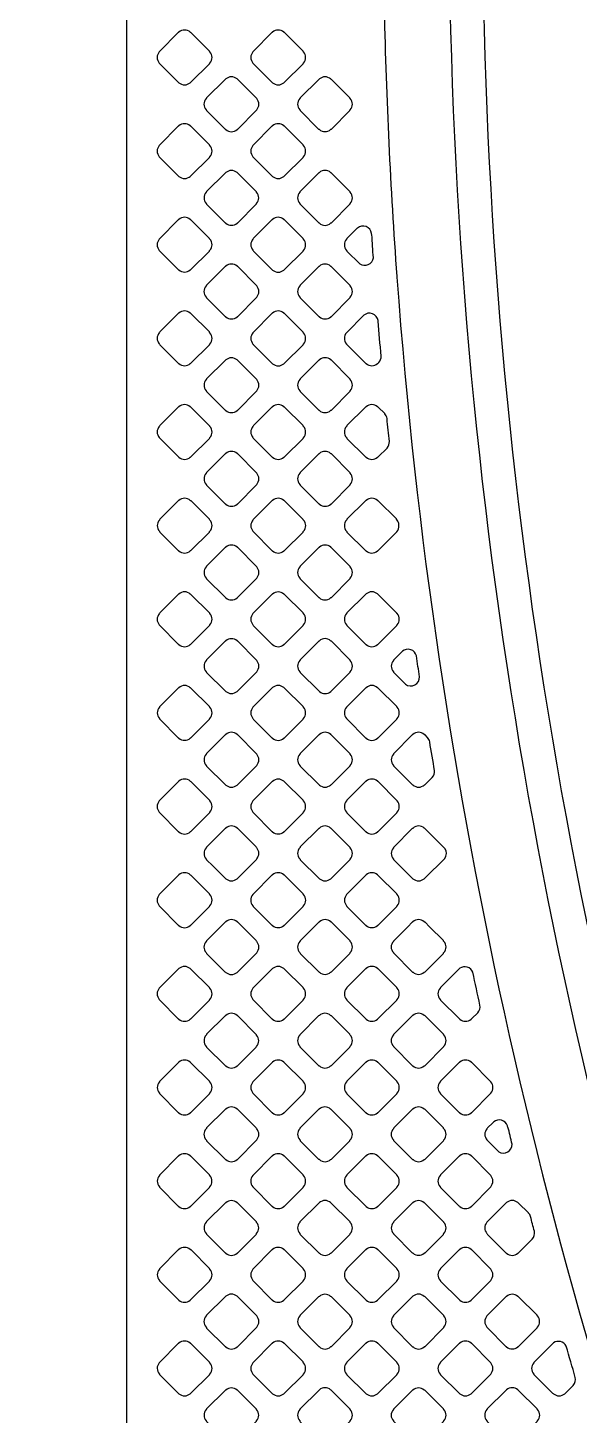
# Model space of a CAD drawing. Header units: millimetres. Extents: x 3440 to 3572, y 2 to 96.
# Drawn here: x 3521.586 to 3522.856, y 62.876 to 66.069 of the extents above; entities that cross this region are included whole.
import ezdxf

# ---------------------------------------------------------------- set-up
doc = ezdxf.new("R2010")
doc.units = ezdxf.units.MM
doc.header["$LTSCALE"] = 23.1
doc.layers.add('gbr-dxf', color=7, linetype='CONTINUOUS')
doc.layers.add('gbr-outline-dxf', color=2, linetype='CONTINUOUS')

msp = doc.modelspace()

# ---------------------------------------------------------------- linework, layer by layer
at = {"layer": 'gbr-dxf', "linetype": 'Continuous'}
for points in [[(3527.6921, 56.4731), (3525.0518, 59.1135, -0.042015), (3525.0477, 59.1183, -0.166954), (3522.5566, 66.371, -0.014027)], [(3522.6328, 66.3694, 0.16691), (3525.1076, 59.1655), (3527.744, 56.529, -0.019676)], [(3521.8146, 62.3386), (3521.8146, 63.1977, -0.016316), (3521.8146, 63.1992, -0.016383), (3521.8146, 63.2007), (3521.8146, 64.0598, -0.016316), (3521.8146, 64.0613, -0.01633), (3521.8146, 64.0628), (3521.8146, 64.1182, -0.013354), (3521.8146, 64.1194), (3521.8146, 66.1208, -0.034868)], [(3522.407, 66.1102, 0.012838), (3522.4361, 65.4972, -0.017977), (3522.4362, 65.4956, 0.148382), (3524.9332, 59.0169), (3524.9335, 59.0165, 0.019899), (3524.9437, 59.0054, -0.01365), (3524.9445, 59.0045), (3525.1541, 58.7949, -0.018805), (3525.1553, 58.7937, 0.111695), (3525.2579, 58.729, -0.017124), (3525.2594, 58.7284, -0.221605), (3525.3809, 58.6071, -0.020682), (3525.3816, 58.6053, 0.111689), (3525.4464, 58.5027, -0.023293)]]:
    msp.add_lwpolyline(points, format="xyb", dxfattribs=at)
for points in [[(3521.8892, 65.9881, -0.091558), (3521.8901, 65.9865), (3521.9326, 65.944, -0.103868), (3521.9344, 65.943, 0.379731), (3521.9604, 65.943, -0.096265), (3521.962, 65.944), (3522.0046, 65.9866, -0.096266), (3522.0056, 65.9883, 0.379731), (3522.0056, 66.0142, -0.08798), (3522.0047, 66.0157), (3521.962, 66.0584, -0.091855), (3521.9605, 66.0593, 0.379731), (3521.9345, 66.0593, -0.096265), (3521.9328, 66.0584), (3521.8902, 66.0157, -0.096266), (3521.8892, 66.0141, 0.379731)], [(3522.1048, 65.9883, -0.107365), (3522.1058, 65.9864), (3522.1483, 65.944, -0.103498), (3522.15, 65.943, 0.378858), (3522.176, 65.943, -0.095506), (3522.1776, 65.9439), (3522.2202, 65.9865, -0.095796), (3522.2211, 65.9881, 0.379293), (3522.2211, 66.0141, -0.104392), (3522.2201, 66.0159), (3522.1777, 66.0583, -0.107817), (3522.1758, 66.0593, 0.379731), (3522.1498, 66.0593, -0.096265), (3522.1482, 66.0583), (3522.1058, 66.0159, -0.095916), (3522.1048, 66.0143, 0.379289)], [(3521.997, 65.8805, -0.106082), (3521.998, 65.8787), (3522.0405, 65.8361, -0.099711), (3522.0422, 65.8352, 0.379293), (3522.0682, 65.8352, -0.095956), (3522.0698, 65.8361), (3522.1124, 65.8788, -0.096314), (3522.1134, 65.8804, 0.379703), (3522.1134, 65.9064, -0.091581), (3522.1125, 65.9079), (3522.0697, 65.9507, -0.095895), (3522.0681, 65.9516, 0.379293), (3522.0422, 65.9516, -0.096265), (3522.0405, 65.9506), (3521.9979, 65.9081, -0.096227), (3521.997, 65.9064, 0.379506)], [(3522.2126, 65.8805, -0.103621), (3522.2136, 65.8787), (3522.256, 65.8363, -0.09979), (3522.2577, 65.8353, 0.379731), (3522.2837, 65.8353, -0.09572), (3522.2853, 65.8362), (3522.3278, 65.8788, -0.095602), (3522.3288, 65.8804, 0.378906), (3522.3288, 65.9063, -0.107803), (3522.3278, 65.9082), (3522.2853, 65.9506, -0.095895), (3522.2837, 65.9516, 0.378906), (3522.2578, 65.9516, -0.095506), (3522.2561, 65.9506), (3522.2135, 65.908, -0.095935), (3522.2126, 65.9064, 0.379287)], [(3521.8892, 65.7986, 0.379293), (3521.8892, 65.7727, -0.087748), (3521.8901, 65.7712), (3521.9328, 65.7285, -0.100054), (3521.9345, 65.7275, 0.379731), (3521.9605, 65.7275, -0.096265), (3521.9621, 65.7285), (3522.0046, 65.771, -0.096214), (3522.0056, 65.7726, 0.379672), (3522.0056, 65.7986, -0.091581), (3522.0047, 65.8001), (3521.9619, 65.8429, -0.095935), (3521.9603, 65.8438, 0.379196), (3521.9344, 65.8438, -0.096157), (3521.9327, 65.8429), (3521.8901, 65.8003, -0.095602)], [(3522.1048, 65.7727, -0.105329), (3522.1058, 65.7708), (3522.1482, 65.7285, -0.099711), (3522.1499, 65.7275, 0.379293), (3522.1759, 65.7275, -0.095956), (3522.1775, 65.7285), (3522.2201, 65.7711, -0.096266), (3522.2211, 65.7727, 0.379731), (3522.2211, 65.7987, -0.091558), (3522.2202, 65.8002), (3522.1776, 65.8428, -0.096332), (3522.1759, 65.8438, 0.379289), (3522.15, 65.8438, -0.095506), (3522.1484, 65.8429), (3522.1058, 65.8003, -0.097917), (3522.1048, 65.7986, 0.379287)], [(3521.9971, 65.6909, 0.378771), (3521.9971, 65.665, -0.102052), (3521.9981, 65.6632), (3522.0405, 65.6208, -0.09866), (3522.0422, 65.6198, 0.379441), (3522.0682, 65.6198, -0.095506), (3522.0698, 65.6207), (3522.1123, 65.6633, -0.095602), (3522.1133, 65.6649, 0.379293), (3522.1133, 65.6909, -0.095956), (3522.1123, 65.6925), (3522.0698, 65.735, -0.100261), (3522.0681, 65.736, 0.379155), (3522.0422, 65.736, -0.097612), (3522.0405, 65.735), (3521.998, 65.6925, -0.097795)], [(3522.2125, 65.6649, -0.100032), (3522.2135, 65.6632), (3522.2561, 65.6206, -0.096266), (3522.2577, 65.6196, 0.379731), (3522.2837, 65.6196, -0.09572), (3522.2853, 65.6206), (3522.3279, 65.6632, -0.096266), (3522.3289, 65.6649, 0.379731), (3522.3289, 65.6908, -0.09572), (3522.3279, 65.6925), (3522.2851, 65.7353, -0.083134), (3522.2837, 65.7362, 0.379731), (3522.2577, 65.7362, -0.096265), (3522.2561, 65.7352), (3522.2134, 65.6925, -0.096266), (3522.2125, 65.6909, 0.379731)], [(3521.8892, 65.557, -0.083271), (3521.8901, 65.5556), (3521.9328, 65.513, -0.096266), (3521.9344, 65.512, 0.379731), (3521.9604, 65.512, -0.09572), (3521.962, 65.513), (3522.0046, 65.5556, -0.096214), (3522.0056, 65.5572, 0.379672), (3522.0056, 65.5832, -0.095612), (3522.0047, 65.5848), (3521.9621, 65.6273, -0.099605), (3521.9604, 65.6283, 0.378681), (3521.9345, 65.6283, -0.097612), (3521.9328, 65.6273), (3521.8902, 65.5847, -0.098), (3521.8892, 65.583, 0.379506)], [(3522.1048, 65.5573, -0.102052), (3522.1058, 65.5555), (3522.1484, 65.5129, -0.097675), (3522.1501, 65.5119, 0.378681), (3522.176, 65.5119, -0.095614), (3522.1776, 65.5129), (3522.2202, 65.5555, -0.095602), (3522.2211, 65.5571, 0.379293), (3522.2211, 65.583, -0.096265), (3522.2201, 65.5847), (3522.1775, 65.6273, -0.100054), (3522.1758, 65.6283, 0.379731), (3522.1498, 65.6283, -0.096265), (3522.1482, 65.6273), (3522.1058, 65.5849, -0.096227), (3522.1048, 65.5832, 0.379506)], [(3522.3202, 65.557, -0.091558), (3522.3212, 65.5555), (3522.3508, 65.5258, 0.539425), (3522.3821, 65.54, -0.001153), (3522.3785, 65.593, -0.051697), (3522.3778, 65.596, 0.60336), (3522.3454, 65.6082, -0.050691), (3522.343, 65.6064), (3522.3212, 65.5847, -0.096558), (3522.3202, 65.583, 0.379731)], [(3521.997, 65.4494, -0.096265), (3521.9979, 65.4478), (3522.0406, 65.4051, -0.091964), (3522.0422, 65.4041, 0.379731), (3522.0682, 65.4041, -0.095756), (3522.0698, 65.4051), (3522.1124, 65.4477, -0.096266), (3522.1134, 65.4494, 0.379731), (3522.1134, 65.4753, -0.100032), (3522.1124, 65.4771), (3522.0699, 65.5196, -0.103446), (3522.0681, 65.5206, 0.379731), (3522.0422, 65.5206, -0.096265), (3522.0405, 65.5196), (3521.9979, 65.477, -0.095916), (3521.997, 65.4754, 0.379731)], [(3522.2126, 65.4494, -0.096265), (3522.2136, 65.4478), (3522.2563, 65.4051, -0.091964), (3522.2578, 65.4041, 0.379731), (3522.2838, 65.4041, -0.096265), (3522.2854, 65.4051), (3522.3279, 65.4476, -0.095916), (3522.3289, 65.4492, 0.379731), (3522.3289, 65.4752, -0.100266), (3522.3279, 65.4769), (3522.2852, 65.5196, -0.087638), (3522.2837, 65.5205, 0.379731), (3522.2577, 65.5205, -0.096265), (3522.2561, 65.5196), (3522.2136, 65.477, -0.095916), (3522.2126, 65.4754, 0.379731)], [(3521.8892, 65.3417, -0.09572), (3521.8902, 65.34), (3521.9327, 65.2975, -0.107548), (3521.9345, 65.2965, 0.379731), (3521.9605, 65.2965, -0.09572), (3521.9621, 65.2974), (3522.0046, 65.3399, -0.096266), (3522.0056, 65.3416, 0.379731), (3522.0056, 65.3675, -0.100032), (3522.0046, 65.3693), (3521.9621, 65.4118, -0.104018), (3521.9603, 65.4128, 0.379731), (3521.9344, 65.4128, -0.09572), (3521.9327, 65.4118), (3521.8902, 65.3693, -0.096266), (3521.8892, 65.3676, 0.379731)], [(3522.1048, 65.3416, -0.095866), (3522.1057, 65.34), (3522.1484, 65.2973, -0.094397), (3522.15, 65.2963, 0.379506), (3522.176, 65.2963, -0.096117), (3522.1776, 65.2973), (3522.2203, 65.3399, -0.095916), (3522.2212, 65.3415, 0.379731), (3522.2212, 65.3675, -0.099825), (3522.2202, 65.3692), (3522.1777, 65.4117, -0.103821), (3522.1759, 65.4128, 0.379506), (3522.15, 65.4128, -0.098229), (3522.1483, 65.4118), (3522.1057, 65.3692, -0.095796), (3522.1048, 65.3676, 0.378906)], [(3522.3204, 65.3416, -0.099643), (3522.3214, 65.3399), (3522.3639, 65.2974, -0.095364), (3522.3656, 65.2964, 0.37864), (3522.3915, 65.2964, -0.097995), (3522.3932, 65.2974), (3522.3946, 65.2988), (3522.3946, 65.2988, 0.203572), (3522.3999, 65.3135, -0.039868), (3522.3999, 65.3139, -0.001711), (3522.3931, 65.3942, -0.042186), (3522.3928, 65.3954, 0.59703), (3522.3599, 65.4076, -0.033529), (3522.3592, 65.407), (3522.3214, 65.3692, -0.095535), (3522.3204, 65.3676, 0.378906)], [(3521.9971, 65.2339, -0.107718), (3521.9981, 65.232), (3522.0405, 65.1896, -0.104018), (3522.0423, 65.1886, 0.379731), (3522.0683, 65.1886, -0.096225), (3522.0699, 65.1896), (3522.1124, 65.2321, -0.096558), (3522.1134, 65.2337, 0.379731), (3522.1134, 65.2597, -0.103612), (3522.1124, 65.2615), (3522.07, 65.3039, -0.107548), (3522.0681, 65.3049, 0.379731), (3522.0422, 65.3049, -0.096225), (3522.0405, 65.304), (3521.9981, 65.2615, -0.096558), (3521.9971, 65.2599, 0.379731)], [(3522.2126, 65.2597, 0.379293), (3522.2126, 65.2338, -0.091745), (3522.2135, 65.2322), (3522.2562, 65.1895, -0.087638), (3522.2577, 65.1886, 0.379731), (3522.2837, 65.1886, -0.096265), (3522.2853, 65.1896), (3522.3279, 65.2322, -0.096214), (3522.3289, 65.2338, 0.379672), (3522.3289, 65.2598, -0.103621), (3522.3279, 65.2616), (3522.2854, 65.3041, -0.091205), (3522.2838, 65.305, 0.378858), (3522.2579, 65.305, -0.09527), (3522.2563, 65.3041), (3522.2135, 65.2613, -0.095602)], [(3521.8892, 65.1261, -0.095614), (3521.8902, 65.1245), (3521.933, 65.0817, -0.091364), (3521.9345, 65.0808, 0.378906), (3521.9605, 65.0808, -0.095506), (3521.9621, 65.0817), (3522.0048, 65.1244, -0.095935), (3522.0057, 65.1261, 0.379287), (3522.0057, 65.152, -0.091581), (3522.0048, 65.1535), (3521.962, 65.1963, -0.095796), (3521.9604, 65.1973, 0.379032), (3521.9345, 65.1972, -0.098229), (3521.9328, 65.1963), (3521.8902, 65.1537, -0.097675), (3521.8892, 65.152, 0.378681)], [(3522.1049, 65.1261, -0.107598), (3522.1059, 65.1242), (3522.1483, 65.0819, -0.103498), (3522.15, 65.0809, 0.379293), (3522.176, 65.0809, -0.095956), (3522.1776, 65.0819), (3522.2201, 65.1244, -0.096266), (3522.2211, 65.126, 0.379731), (3522.2211, 65.152, -0.103612), (3522.2201, 65.1538), (3522.1778, 65.1961, -0.107817), (3522.1759, 65.1971, 0.379289), (3522.15, 65.1971, -0.095506), (3522.1484, 65.1962), (3522.1059, 65.1537, -0.095935), (3522.1049, 65.152, 0.379287)], [(3522.3203, 65.1261, -0.096265), (3522.3213, 65.1244), (3522.3639, 65.0818, -0.096332), (3522.3656, 65.0808, 0.379289), (3522.3915, 65.0808, -0.095778), (3522.3932, 65.0818), (3522.4136, 65.1022), (3522.4136, 65.1022, 0.208264), (3522.4189, 65.1173, -0.001149), (3522.4135, 65.1699, -0.038953), (3522.4135, 65.1702, 0.154641), (3522.4083, 65.1812, -0.04073), (3522.4081, 65.1814), (3522.3933, 65.1962, -0.104018), (3522.3915, 65.1972, 0.379731), (3522.3655, 65.1972, -0.09572), (3522.3639, 65.1963), (3522.3213, 65.1537, -0.095916), (3522.3203, 65.1521, 0.379731)], [(3521.9971, 65.0442, 0.379214), (3521.9971, 65.0183, -0.096625), (3521.9981, 65.0166), (3522.0406, 64.974, -0.091913), (3522.0422, 64.9731, 0.379731), (3522.0682, 64.9731, -0.09572), (3522.0698, 64.9741), (3522.1124, 65.0167, -0.096314), (3522.1134, 65.0183, 0.379703), (3522.1134, 65.0443, -0.091581), (3522.1125, 65.0458), (3522.0699, 65.0885, -0.095796), (3522.0682, 65.0894, 0.378815), (3522.0423, 65.0894, -0.095506), (3522.0407, 65.0885), (3521.998, 65.0458, -0.095602)], [(3522.2126, 65.0184, -0.104215), (3522.2136, 65.0166), (3522.2561, 64.9741, -0.100054), (3522.2578, 64.9731, 0.379731), (3522.2838, 64.9731, -0.096265), (3522.2854, 64.974), (3522.3279, 65.0165, -0.096266), (3522.3289, 65.0182, 0.379731), (3522.3289, 65.0442, -0.107718), (3522.3279, 65.046), (3522.2854, 65.0885, -0.096266), (3522.2837, 65.0895, 0.379731), (3522.2577, 65.0895, -0.09572), (3522.2561, 65.0885), (3522.2136, 65.046, -0.095916), (3522.2126, 65.0443, 0.379731)], [(3521.8893, 64.9105, -0.096265), (3521.8903, 64.9088), (3521.9327, 64.8665, -0.107817), (3521.9345, 64.8654, 0.379731), (3521.9605, 64.8654, -0.096265), (3521.9621, 64.8664), (3522.0046, 64.9089, -0.095916), (3522.0056, 64.9105, 0.379731), (3522.0056, 64.9365, -0.100266), (3522.0046, 64.9382), (3521.9622, 64.9806, -0.104018), (3521.9605, 64.9816, 0.379731), (3521.9345, 64.9816, -0.095865), (3521.9328, 64.9806), (3521.8903, 64.9381, -0.095628), (3521.8893, 64.9365, 0.379731)], [(3522.1048, 64.9106, -0.095506), (3522.1057, 64.909), (3522.1485, 64.8662, -0.091703), (3522.15, 64.8653, 0.379293), (3522.176, 64.8653, -0.096625), (3522.1776, 64.8662), (3522.2203, 64.9089, -0.096121), (3522.2212, 64.9105, 0.379672), (3522.2213, 64.9365, -0.091581), (3522.2203, 64.938), (3522.1776, 64.9808, -0.095602), (3522.1759, 64.9817, 0.379214), (3522.15, 64.9817, -0.096625), (3522.1483, 64.9807), (3522.1058, 64.9382, -0.096332), (3522.1048, 64.9365, 0.379289)], [(3522.3203, 64.9105, -0.096157), (3522.3213, 64.9089), (3522.3639, 64.8663, -0.095585), (3522.3655, 64.8653, 0.379276), (3522.3914, 64.8653, -0.095612), (3522.3931, 64.8663), (3522.4358, 64.909, 0.203872), (3522.4408, 64.9238), (3522.4403, 64.9282, 0.149021), (3522.4352, 64.9387, -0.041974), (3522.4349, 64.9389), (3522.3933, 64.9806, -0.103498), (3522.3915, 64.9816, 0.378815), (3522.3655, 64.9816, -0.095778), (3522.3639, 64.9807), (3522.3213, 64.9381, -0.095935), (3522.3203, 64.9364, 0.379196)], [(3521.9971, 64.8029, -0.107762), (3521.9981, 64.801), (3522.0405, 64.7586, -0.103821), (3522.0423, 64.7576, 0.379731), (3522.0683, 64.7576, -0.096265), (3522.0699, 64.7586), (3522.1124, 64.801, -0.095916), (3522.1134, 64.8027, 0.379731), (3522.1134, 64.8287, -0.103999), (3522.1124, 64.8305), (3522.07, 64.8729, -0.107758), (3522.0681, 64.8739, 0.379731), (3522.0422, 64.8739, -0.096265), (3522.0405, 64.8729), (3521.9981, 64.8305, -0.095916), (3521.9971, 64.8288, 0.379731)], [(3522.2126, 64.8287, 0.379293), (3522.2126, 64.8027, -0.091954), (3522.2135, 64.8012), (3522.2562, 64.7585, -0.087516), (3522.2577, 64.7575, 0.379731), (3522.2837, 64.7575, -0.09572), (3522.2853, 64.7585), (3522.3279, 64.8011, -0.096214), (3522.3289, 64.8028, 0.379672), (3522.3289, 64.8287, -0.095612), (3522.328, 64.8304), (3522.2852, 64.8731, -0.082483), (3522.2838, 64.874, 0.378906), (3522.2579, 64.874, -0.095506), (3522.2563, 64.873), (3522.2135, 64.8303, -0.095602)], [(3521.8892, 64.695, -0.09148), (3521.8901, 64.6934), (3521.9328, 64.6508, -0.103498), (3521.9345, 64.6498, 0.378906), (3521.9605, 64.6498, -0.095506), (3521.9621, 64.6507), (3522.0048, 64.6934, -0.095602), (3522.0058, 64.695, 0.379293), (3522.0057, 64.721, -0.087748), (3522.0048, 64.7225), (3521.962, 64.7653, -0.091913), (3521.9605, 64.7662, 0.379731), (3521.9345, 64.7662, -0.09572), (3521.9328, 64.7653), (3521.8902, 64.7226, -0.096332), (3521.8892, 64.7209, 0.379289)], [(3522.1049, 64.6951, -0.109166), (3522.106, 64.6932), (3522.1483, 64.6509, -0.103498), (3522.15, 64.6499, 0.379293), (3522.176, 64.6499, -0.095956), (3522.1776, 64.6509), (3522.2201, 64.6934, -0.096266), (3522.2211, 64.695, 0.379731), (3522.2211, 64.721, -0.103612), (3522.2201, 64.7228), (3522.1778, 64.765, -0.107817), (3522.1759, 64.7661, 0.379289), (3522.15, 64.7661, -0.095506), (3522.1484, 64.7651), (3522.1059, 64.7227, -0.097917), (3522.1049, 64.721, 0.379287)], [(3522.3203, 64.695, -0.087748), (3522.3212, 64.6935), (3522.3641, 64.6506, -0.083056), (3522.3655, 64.6497, 0.379731), (3522.3915, 64.6497, -0.09572), (3522.3931, 64.6507), (3522.4358, 64.6934, -0.096266), (3522.4368, 64.695, 0.379731), (3522.4368, 64.721, -0.082756), (3522.4359, 64.7224), (3522.393, 64.7653, -0.087516), (3522.3915, 64.7663, 0.379731), (3522.3655, 64.7663, -0.09572), (3522.3639, 64.7653), (3522.3212, 64.7226, -0.095916), (3522.3203, 64.721, 0.379731)], [(3521.9971, 64.6132, 0.379214), (3521.9971, 64.5872, -0.104392), (3521.9981, 64.5854), (3522.0405, 64.5431, -0.09979), (3522.0422, 64.5421, 0.379731), (3522.0682, 64.5421, -0.09572), (3522.0698, 64.543), (3522.1124, 64.5857, -0.096111), (3522.1134, 64.5873, 0.379229), (3522.1134, 64.6133, -0.091476), (3522.1125, 64.6148), (3522.0699, 64.6574, -0.095796), (3522.0682, 64.6584, 0.378815), (3522.0423, 64.6584, -0.095506), (3522.0407, 64.6574), (3521.998, 64.6148, -0.095602)], [(3522.2126, 64.5873, -0.103612), (3522.2136, 64.5855), (3522.2561, 64.543, -0.09979), (3522.2578, 64.542, 0.379731), (3522.2838, 64.542, -0.09572), (3522.2854, 64.543), (3522.3279, 64.5855, -0.096266), (3522.3289, 64.5871, 0.379731), (3522.3289, 64.6131, -0.107718), (3522.3279, 64.615), (3522.2854, 64.6575, -0.096266), (3522.2837, 64.6585, 0.379731), (3522.2577, 64.6585, -0.09572), (3522.2561, 64.6575), (3522.2136, 64.6149, -0.096266), (3522.2126, 64.6133, 0.379731)], [(3522.4281, 64.6132, 0.379293), (3522.4281, 64.5872, -0.096625), (3522.4291, 64.5856), (3522.4559, 64.5588, 0.637213), (3522.4883, 64.5756, -0.001064), (3522.4811, 64.6237, 0.553605), (3522.4488, 64.6345), (3522.4291, 64.6148, -0.095796)], [(3521.8893, 64.4794, -0.087314), (3521.8902, 64.478), (3521.9328, 64.4354, -0.09979), (3521.9345, 64.4344, 0.379731), (3521.9605, 64.4344, -0.09572), (3521.9621, 64.4354), (3522.0046, 64.4779, -0.096266), (3522.0056, 64.4795, 0.379731), (3522.0056, 64.5055, -0.092139), (3522.0047, 64.507), (3521.9621, 64.5496, -0.096227), (3521.9605, 64.5506, 0.379731), (3521.9345, 64.5506, -0.096265), (3521.9328, 64.5496), (3521.8903, 64.5071, -0.096266), (3521.8893, 64.5054, 0.379731)], [(3522.1048, 64.4795, -0.103834), (3522.1058, 64.4777), (3522.1483, 64.4352, -0.09979), (3522.15, 64.4342, 0.379731), (3522.176, 64.4342, -0.09572), (3522.1776, 64.4352), (3522.2203, 64.4778, -0.095628), (3522.2212, 64.4795, 0.379731), (3522.2212, 64.5054, -0.091745), (3522.2203, 64.507), (3522.1776, 64.5497, -0.095916), (3522.1759, 64.5507, 0.379731), (3522.15, 64.5507, -0.096265), (3522.1483, 64.5497), (3522.1058, 64.5071, -0.095916), (3522.1048, 64.5055, 0.379731)], [(3522.3204, 64.4795, -0.099825), (3522.3214, 64.4778), (3522.3639, 64.4353, -0.095958), (3522.3655, 64.4343, 0.379731), (3522.3915, 64.4343, -0.09572), (3522.3931, 64.4353), (3522.4357, 64.4779, -0.095916), (3522.4367, 64.4795, 0.379731), (3522.4367, 64.5055, -0.096265), (3522.4357, 64.5071), (3522.3932, 64.5496, -0.100054), (3522.3915, 64.5506, 0.379731), (3522.3655, 64.5506, -0.096265), (3522.3639, 64.5496), (3522.3214, 64.5071, -0.095916), (3522.3204, 64.5054, 0.379731)], [(3521.9971, 64.3718, -0.100266), (3521.9981, 64.3701), (3522.0407, 64.3275, -0.096266), (3522.0423, 64.3265, 0.379731), (3522.0683, 64.3265, -0.09572), (3522.0699, 64.3275), (3522.1124, 64.37, -0.096266), (3522.1134, 64.3717, 0.379731), (3522.1134, 64.3976, -0.096225), (3522.1124, 64.3993), (3522.0698, 64.4419, -0.100054), (3522.0681, 64.4429, 0.379731), (3522.0422, 64.4429, -0.096265), (3522.0405, 64.4419), (3521.9981, 64.3994, -0.095916), (3521.9971, 64.3978, 0.379731)], [(3522.2126, 64.3717, -0.099603), (3522.2136, 64.37), (3522.2561, 64.3275, -0.095535), (3522.2577, 64.3265, 0.378906), (3522.2836, 64.3265, -0.095778), (3522.2853, 64.3275), (3522.328, 64.3701, -0.095602), (3522.3289, 64.3718, 0.379293), (3522.3289, 64.3977, -0.095956), (3522.3279, 64.3994), (3522.2852, 64.4421, -0.083121), (3522.2838, 64.4429, 0.379731), (3522.2579, 64.4429, -0.096265), (3522.2562, 64.442), (3522.2136, 64.3993, -0.096111), (3522.2126, 64.3976, 0.379289)], [(3522.428, 64.3718, -0.095612), (3522.429, 64.3701), (3522.4717, 64.3274, -0.095824), (3522.4733, 64.3265, 0.378943), (3522.4993, 64.3265, -0.095778), (3522.5009, 64.3274), (3522.5176, 64.3442), (3522.5177, 64.3442, 0.217125), (3522.5229, 64.3599, -0.001434), (3522.5118, 64.4261), (3522.5118, 64.4263, 0.139352), (3522.5068, 64.436, -0.042496), (3522.5066, 64.4363), (3522.501, 64.4419, -0.104018), (3522.4992, 64.4429, 0.379731), (3522.4732, 64.4429, -0.09572), (3522.4716, 64.4419), (3522.429, 64.3994, -0.096214), (3522.428, 64.3977, 0.379672)], [(3521.8892, 64.2639, -0.082756), (3521.8901, 64.2625), (3521.9329, 64.2197, -0.096266), (3521.9345, 64.2187, 0.379731), (3521.9605, 64.2187, -0.09572), (3521.9621, 64.2197), (3522.0048, 64.2623, -0.096266), (3522.0057, 64.264, 0.379731), (3522.0057, 64.29, -0.09572), (3522.0048, 64.2916), (3521.9622, 64.3342, -0.09979), (3521.9605, 64.3352, 0.379731), (3521.9345, 64.3352, -0.09572), (3521.9328, 64.3342), (3521.8902, 64.2915, -0.096266), (3521.8892, 64.2899, 0.379731)], [(3522.1049, 64.264, -0.100266), (3522.1059, 64.2623), (3522.1484, 64.2198, -0.096111), (3522.15, 64.2188, 0.379289), (3522.176, 64.2188, -0.095866), (3522.1776, 64.2198), (3522.2202, 64.2623, -0.095585), (3522.2211, 64.264, 0.379287), (3522.2211, 64.2899, -0.096157), (3522.2202, 64.2915), (3522.1776, 64.3341, -0.099849), (3522.1759, 64.3351, 0.379293), (3522.15, 64.335, -0.096625), (3522.1483, 64.3341), (3522.1059, 64.2916, -0.095916), (3522.1049, 64.29, 0.379731)], [(3522.3202, 64.2899, 0.379214), (3522.3203, 64.264, -0.095956), (3522.3212, 64.2623), (3522.3639, 64.2196, -0.091437), (3522.3655, 64.2187, 0.379731), (3522.3915, 64.2187, -0.096265), (3522.3931, 64.2196), (3522.4358, 64.2624, -0.096332), (3522.4368, 64.264, 0.379289), (3522.4368, 64.29, -0.0827), (3522.436, 64.2913), (3522.393, 64.3343, -0.08752), (3522.3915, 64.3352, 0.378815), (3522.3656, 64.3352, -0.095506), (3522.3639, 64.3343), (3522.3212, 64.2915, -0.095535)], [(3521.9971, 64.1562, -0.096248), (3521.9981, 64.1545), (3522.0123, 64.1403), (3522.0406, 64.112, -0.092126), (3522.0422, 64.111, 0.379731), (3522.0682, 64.111, -0.09572), (3522.0698, 64.112), (3522.1124, 64.1546, -0.095916), (3522.1134, 64.1563, 0.379731), (3522.1134, 64.1822, -0.100266), (3522.1124, 64.1839), (3522.07, 64.2263, -0.103868), (3522.0683, 64.2273, 0.379731), (3522.0423, 64.2273, -0.096265), (3522.0406, 64.2264), (3521.9981, 64.1838, -0.095916), (3521.9971, 64.1822, 0.379731)], [(3522.2126, 64.1563, -0.095866), (3522.2135, 64.1547), (3522.2563, 64.1119, -0.091364), (3522.2578, 64.111, 0.379214), (3522.2838, 64.111, -0.096625), (3522.2854, 64.112), (3522.3279, 64.1545, -0.096121), (3522.3289, 64.1561, 0.379672), (3522.3289, 64.1821, -0.100082), (3522.3279, 64.1838), (3522.2852, 64.2265, -0.08752), (3522.2837, 64.2274, 0.379214), (3522.2577, 64.2274, -0.095956), (3522.2561, 64.2264), (3522.2136, 64.1839, -0.096266), (3522.2126, 64.1823, 0.379289)], [(3522.4281, 64.1562, -0.095612), (3522.429, 64.1545), (3522.4717, 64.1119, -0.091205), (3522.4732, 64.1109, 0.379214), (3522.4992, 64.111, -0.095956), (3522.5008, 64.1119), (3522.5465, 64.1577, 0.306791), (3522.5469, 64.1804), (3522.5008, 64.2265, -0.08752), (3522.4993, 64.2274, 0.37925), (3522.4734, 64.2274, -0.096625), (3522.4717, 64.2264), (3522.4291, 64.1837, -0.096214), (3522.4281, 64.1821, 0.379672)], [(3521.8892, 64.0483, -0.100082), (3521.8902, 64.0466), (3521.9327, 64.0041, -0.096227), (3521.9344, 64.0031, 0.379201), (3521.9603, 64.0031, -0.095956), (3521.9619, 64.0041), (3522.0047, 64.0469, -0.094757), (3522.0057, 64.0485, 0.378399), (3522.0056, 64.0745, -0.095956), (3522.0047, 64.0761), (3521.9764, 64.1044), (3521.9622, 64.1186, -0.100335), (3521.9605, 64.1196, 0.379672), (3521.9345, 64.1196, -0.096157), (3521.9329, 64.1186), (3521.9002, 64.086), (3521.8902, 64.0759, -0.096627), (3521.8892, 64.0743, 0.3795)], [(3522.1047, 64.0485, -0.087248), (3522.1056, 64.047), (3522.1161, 64.0365), (3522.1485, 64.0041, -0.087645), (3522.15, 64.0031, 0.378879), (3522.1759, 64.0032, -0.096367), (3522.1776, 64.0041), (3522.2099, 64.0365), (3522.2203, 64.0469, -0.095602), (3522.2213, 64.0485, 0.378906), (3522.2213, 64.0744, -0.09148), (3522.2204, 64.076), (3522.1776, 64.1187, -0.095602), (3522.176, 64.1197, 0.379293), (3522.15, 64.1197, -0.095956), (3522.1484, 64.1187), (3522.1057, 64.076, -0.096332), (3522.1047, 64.0744, 0.379289)], [(3522.3204, 64.0485, -0.09148), (3522.3213, 64.0469), (3522.3317, 64.0365), (3522.3639, 64.0043, -0.096111), (3522.3655, 64.0033, 0.37981), (3522.3915, 64.0033, -0.095956), (3522.3932, 64.0043), (3522.4253, 64.0364), (3522.4357, 64.0469, -0.095535), (3522.4367, 64.0485, 0.379214), (3522.4367, 64.0745, -0.088014), (3522.4358, 64.0759), (3522.3931, 64.1186, -0.092126), (3522.3915, 64.1196, 0.379731), (3522.3655, 64.1196, -0.09572), (3522.3639, 64.1186), (3522.3214, 64.076, -0.096332), (3522.3204, 64.0744, 0.379289)], [(3521.9969, 63.9407, -0.1082), (3521.998, 63.9388), (3522.0404, 63.8964, -0.104101), (3522.0422, 63.8953, 0.379201), (3522.0682, 63.8954, -0.095956), (3522.0698, 63.8963), (3522.1124, 63.9389, -0.096111), (3522.1134, 63.9406, 0.379423), (3522.1134, 63.9665, -0.107803), (3522.1124, 63.9684), (3522.0802, 64.0006), (3522.07, 64.0108, -0.107585), (3522.0681, 64.0118, 0.378329), (3522.0422, 64.0119, -0.097183), (3522.0405, 64.0109), (3521.9979, 63.9683, -0.096857), (3521.997, 63.9666, 0.3795)], [(3522.2126, 63.9407, -0.096625), (3522.2136, 63.939), (3522.2562, 63.8965, -0.092233), (3522.2577, 63.8955, 0.37981), (3522.2837, 63.8955, -0.095956), (3522.2853, 63.8965), (3522.3279, 63.9391, -0.096332), (3522.3289, 63.9407, 0.37981), (3522.3289, 63.9667, -0.104392), (3522.3279, 63.9685), (3522.2958, 64.0006), (3522.2855, 64.0108, -0.103498), (3522.2838, 64.0118, 0.378906), (3522.2578, 64.0118, -0.095506), (3522.2562, 64.0109), (3522.2458, 64.0005), (3522.2136, 63.9683, -0.096627), (3522.2126, 63.9666, 0.379731)], [(3522.428, 63.9407, -0.087784), (3522.429, 63.9392), (3522.4716, 63.8966, -0.100151), (3522.4733, 63.8956, 0.379415), (3522.4992, 63.8956, -0.095612), (3522.5009, 63.8966), (3522.5434, 63.9391, -0.095686), (3522.5444, 63.9408, 0.379163), (3522.5443, 63.9667, -0.096815), (3522.5433, 63.9684), (3522.5113, 64.0004), (3522.5112, 64.0005), (3522.5009, 64.0109, -0.099849), (3522.4991, 64.0118, 0.378906), (3522.4732, 64.0118, -0.095866), (3522.4716, 64.0109), (3522.4612, 64.0005), (3522.429, 63.9683, -0.096627), (3522.428, 63.9667, 0.379731)], [(3521.8892, 63.833, -0.103884), (3521.8903, 63.8312), (3521.9328, 63.7887, -0.100093), (3521.9345, 63.7877, 0.379422), (3521.9605, 63.7877, -0.096625), (3521.9621, 63.7887), (3522.0046, 63.8311, -0.096332), (3522.0056, 63.8328, 0.37981), (3522.0056, 63.8588, -0.092348), (3522.0046, 63.8603), (3521.9619, 63.903, -0.096111), (3521.9603, 63.904, 0.379357), (3521.9344, 63.904, -0.096507), (3521.9327, 63.903), (3521.8902, 63.8606, -0.096423), (3521.8892, 63.8589, 0.379)], [(3522.1048, 63.8588, 0.37947), (3522.1048, 63.8328, -0.108153), (3522.1058, 63.831), (3522.1481, 63.7887, -0.10399), (3522.1499, 63.7877, 0.379308), (3522.1758, 63.7877, -0.09601), (3522.1775, 63.7886), (3522.2201, 63.8313, -0.096227), (3522.2211, 63.8329, 0.379422), (3522.2211, 63.8589, -0.104293), (3522.2201, 63.8607), (3522.1778, 63.9029, -0.108174), (3522.1759, 63.904, 0.379357), (3522.15, 63.904, -0.095968), (3522.1484, 63.903), (3522.1057, 63.8604, -0.096328)], [(3522.3202, 63.8329, -0.083792), (3522.3211, 63.8315), (3522.3638, 63.7888, -0.096627), (3522.3655, 63.7878, 0.379415), (3522.3914, 63.7878, -0.09601), (3522.3931, 63.7888), (3522.4357, 63.8314, -0.096405), (3522.4367, 63.8331, 0.378836), (3522.4367, 63.859, -0.096259), (3522.4357, 63.8606), (3522.3932, 63.9032, -0.100215), (3522.3915, 63.9042, 0.379249), (3522.3655, 63.9042, -0.096458), (3522.3639, 63.9032), (3522.3212, 63.8605, -0.096857), (3522.3202, 63.8589, 0.379731)], [(3522.5357, 63.833, -0.087916), (3522.5367, 63.8315), (3522.5794, 63.7888, -0.100215), (3522.5811, 63.7878, 0.379201), (3522.6071, 63.7878, -0.095956), (3522.6087, 63.7888), (3522.6224, 63.8025, 0.237517), (3522.6274, 63.8197), (3522.6274, 63.8197, -0.00165), (3522.6112, 63.8957, 0.476096), (3522.5809, 63.9048), (3522.5367, 63.8606, -0.096527), (3522.5358, 63.859, 0.37937)], [(3521.9971, 63.7251, -0.104392), (3521.9981, 63.7233), (3522.0405, 63.681, -0.100151), (3522.0422, 63.68, 0.379308), (3522.0681, 63.68, -0.09601), (3522.0698, 63.6809), (3522.1123, 63.7235, -0.096227), (3522.1133, 63.7251, 0.378952), (3522.1133, 63.751, -0.092052), (3522.1124, 63.7526), (3522.0698, 63.7952, -0.096527), (3522.0681, 63.7962, 0.37947), (3522.0422, 63.7962, -0.096458), (3522.0405, 63.7952), (3521.9981, 63.7528, -0.096627), (3521.9971, 63.7511, 0.379731)], [(3522.2125, 63.7511, 0.378939), (3522.2125, 63.7252, -0.107964), (3522.2135, 63.7233), (3522.2559, 63.6809, -0.104101), (3522.2577, 63.6799, 0.379261), (3522.2836, 63.6799, -0.095956), (3522.2853, 63.6809), (3522.3279, 63.7235, -0.096121), (3522.3289, 63.7252, 0.379644), (3522.3288, 63.7511, -0.104663), (3522.3278, 63.753), (3522.2855, 63.7952, -0.108174), (3522.2836, 63.7963, 0.3795), (3522.2577, 63.7963, -0.096614), (3522.256, 63.7953), (3522.2134, 63.7527, -0.096539)], [(3522.428, 63.7512, 0.379692), (3522.428, 63.7252, -0.096953), (3522.429, 63.7236), (3522.4717, 63.6809, -0.092233), (3522.4732, 63.68, 0.37981), (3522.4992, 63.68, -0.095956), (3522.5009, 63.681), (3522.5435, 63.7236, -0.096332), (3522.5445, 63.7252, 0.37981), (3522.5445, 63.7512, -0.10047), (3522.5434, 63.7529), (3522.501, 63.7954, -0.104264), (3522.4992, 63.7964, 0.379802), (3522.4732, 63.7964, -0.096475), (3522.4716, 63.7954), (3522.429, 63.7529, -0.096857)], [(3521.8893, 63.6173, -0.10047), (3521.8903, 63.6156), (3521.9327, 63.5731, -0.096111), (3521.9344, 63.5722, 0.37981), (3521.9603, 63.5722, -0.095956), (3521.962, 63.5731), (3522.0046, 63.6158, -0.096332), (3522.0056, 63.6174, 0.37981), (3522.0056, 63.6434, -0.096625), (3522.0046, 63.645), (3521.9621, 63.6875, -0.100151), (3521.9604, 63.6885, 0.379731), (3521.9345, 63.6885, -0.096458), (3521.9328, 63.6875), (3521.8902, 63.6449, -0.096627), (3521.8893, 63.6433, 0.379731)], [(3522.1048, 63.6434, 0.37947), (3522.1048, 63.6174, -0.104293), (3522.1058, 63.6156), (3522.1482, 63.5732, -0.100824), (3522.15, 63.5722, 0.379742), (3522.1759, 63.5722, -0.095973), (3522.1776, 63.5732), (3522.2201, 63.6157, -0.096121), (3522.221, 63.6173, 0.379233), (3522.2211, 63.6433, -0.092621), (3522.2201, 63.6449), (3522.1775, 63.6875, -0.096527), (3522.1758, 63.6885, 0.379), (3522.1499, 63.6885, -0.095968), (3522.1482, 63.6875), (3522.1057, 63.6451, -0.096527)], [(3522.3201, 63.6433, 0.379248), (3522.3202, 63.6173, -0.096723), (3522.3211, 63.6157), (3522.3636, 63.5732, -0.107817), (3522.3654, 63.5722, 0.37981), (3522.3914, 63.5722, -0.096625), (3522.3931, 63.5732), (3522.4357, 63.6158, -0.096111), (3522.4367, 63.6174, 0.379451), (3522.4367, 63.6434, -0.100588), (3522.4357, 63.6451), (3522.3932, 63.6876, -0.103923), (3522.3914, 63.6886, 0.37909), (3522.3654, 63.6886, -0.096117), (3522.3638, 63.6876), (3522.3211, 63.6449, -0.096509)], [(3522.5357, 63.6174, -0.083317), (3522.5366, 63.616), (3522.5794, 63.5732, -0.096111), (3522.5811, 63.5722, 0.37981), (3522.6071, 63.5722, -0.095956), (3522.6087, 63.5732), (3522.6513, 63.6158, -0.096332), (3522.6523, 63.6174, 0.37981), (3522.6523, 63.6434, -0.096625), (3522.6513, 63.645), (3522.6087, 63.6876, -0.100151), (3522.607, 63.6886, 0.379731), (3522.581, 63.6886, -0.096458), (3522.5794, 63.6877), (3522.5367, 63.645, -0.096627), (3522.5357, 63.6433, 0.379731)], [(3521.997, 63.5096, -0.10047), (3521.998, 63.5079), (3522.0405, 63.4654, -0.096111), (3522.0422, 63.4644, 0.379415), (3522.0681, 63.4644, -0.095612), (3522.0698, 63.4653), (3522.1124, 63.508, -0.096092), (3522.1134, 63.5097, 0.378836), (3522.1134, 63.5356, -0.096259), (3522.1124, 63.5372), (3522.0698, 63.5798, -0.100215), (3522.0681, 63.5808, 0.379249), (3522.0422, 63.5808, -0.096458), (3522.0405, 63.5798), (3521.9979, 63.5372, -0.096627), (3521.997, 63.5356, 0.379731)], [(3522.2125, 63.5356, 0.379649), (3522.2126, 63.5097, -0.104765), (3522.2136, 63.5079), (3522.256, 63.4655, -0.100824), (3522.2577, 63.4645, 0.37981), (3522.2837, 63.4645, -0.096625), (3522.2853, 63.4654), (3522.3278, 63.5079, -0.096111), (3522.3288, 63.5096, 0.37975), (3522.3288, 63.5355, -0.09253), (3522.3279, 63.5371), (3522.2852, 63.5798, -0.096527), (3522.2836, 63.5807, 0.379172), (3522.2576, 63.5807, -0.096265), (3522.256, 63.5798), (3522.2135, 63.5373, -0.096726)], [(3522.428, 63.5096, -0.107922), (3522.429, 63.5078), (3522.4715, 63.4653, -0.103923), (3522.4733, 63.4643, 0.379201), (3522.4992, 63.4643, -0.096625), (3522.5009, 63.4653), (3522.5435, 63.5079, -0.096111), (3522.5445, 63.5096, 0.379451), (3522.5445, 63.5355, -0.104473), (3522.5434, 63.5373), (3522.501, 63.5798, -0.108118), (3522.4991, 63.5808, 0.379249), (3522.4732, 63.5808, -0.096458), (3522.4715, 63.5798), (3522.429, 63.5372, -0.096627), (3522.428, 63.5356, 0.3795)], [(3522.6436, 63.5356, 0.379347), (3522.6436, 63.5096, -0.096475), (3522.6446, 63.508), (3522.6706, 63.482, 0.579421), (3522.7016, 63.4999, -0.000909), (3522.6919, 63.5394, -0.066825), (3522.6907, 63.5421, 0.544462), (3522.6591, 63.551, -0.062835), (3522.6568, 63.5494), (3522.6446, 63.5372, -0.095895)], [(3521.8893, 63.4019, -0.096475), (3521.8902, 63.4003), (3521.9329, 63.3576, -0.092289), (3521.9345, 63.3567, 0.379415), (3521.9604, 63.3566, -0.09601), (3521.9621, 63.3576), (3522.0046, 63.4002, -0.096405), (3522.0056, 63.4018, 0.378836), (3522.0056, 63.4277, -0.100588), (3522.0046, 63.4295), (3521.9621, 63.472, -0.104101), (3521.9603, 63.473, 0.379249), (3521.9343, 63.473, -0.096458), (3521.9327, 63.472), (3521.8902, 63.4295, -0.096627), (3521.8893, 63.4279, 0.379731)], [(3522.1047, 63.4278, 0.379248), (3522.1047, 63.4018, -0.100828), (3522.1058, 63.4001), (3522.1482, 63.3576, -0.096627), (3522.1499, 63.3566, 0.379451), (3522.1759, 63.3566, -0.096117), (3522.1775, 63.3576), (3522.2202, 63.4003, -0.095895), (3522.2211, 63.4019, 0.379201), (3522.2211, 63.4278, -0.096625), (3522.2201, 63.4295), (3522.1776, 63.472, -0.100151), (3522.1759, 63.473, 0.379463), (3522.1499, 63.473, -0.096117), (3522.1483, 63.472), (3522.1057, 63.4294, -0.096605)], [(3522.3202, 63.4019, -0.092052), (3522.3211, 63.4003), (3522.3638, 63.3577, -0.103973), (3522.3656, 63.3567, 0.379422), (3522.3915, 63.3567, -0.096625), (3522.3932, 63.3576), (3522.4357, 63.4001, -0.096111), (3522.4367, 63.4018, 0.379308), (3522.4367, 63.4277, -0.08785), (3522.4358, 63.4292), (3522.3929, 63.4721, -0.092456), (3522.3913, 63.473, 0.37947), (3522.3654, 63.473, -0.096458), (3522.3637, 63.472), (3522.3212, 63.4295, -0.096627), (3522.3202, 63.4278, 0.379357)], [(3522.5357, 63.4017, -0.096117), (3522.5367, 63.4001), (3522.5791, 63.3577, -0.10771), (3522.581, 63.3566, 0.379201), (3522.6069, 63.3567, -0.095956), (3522.6086, 63.3576), (3522.6512, 63.4003, -0.096332), (3522.6522, 63.4019, 0.379451), (3522.6522, 63.4279, -0.100082), (3522.6512, 63.4296), (3522.6088, 63.472, -0.104101), (3522.607, 63.473, 0.379249), (3522.581, 63.473, -0.096458), (3522.5794, 63.472), (3522.5367, 63.4293, -0.096627), (3522.5357, 63.4277, 0.3795)], [(3521.997, 63.3201, 0.379248), (3521.9971, 63.2941, -0.096723), (3521.998, 63.2925), (3522.0406, 63.2499, -0.092233), (3522.0422, 63.2489, 0.37981), (3522.0682, 63.2489, -0.095956), (3522.0698, 63.2499), (3522.1123, 63.2924, -0.096111), (3522.1133, 63.2941, 0.379451), (3522.1133, 63.32, -0.100588), (3522.1123, 63.3217), (3522.0699, 63.3642, -0.103923), (3522.0681, 63.3652, 0.37909), (3522.0421, 63.3652, -0.096117), (3522.0405, 63.3642), (3521.998, 63.3217, -0.096509)], [(3522.2125, 63.2941, -0.096625), (3522.2134, 63.2924), (3522.2561, 63.2497, -0.092233), (3522.2577, 63.2488, 0.37981), (3522.2837, 63.2488, -0.095956), (3522.2853, 63.2498), (3522.3279, 63.2924, -0.096332), (3522.3289, 63.294, 0.37981), (3522.3289, 63.32, -0.10047), (3522.3279, 63.3217), (3522.2852, 63.3644, -0.088202), (3522.2837, 63.3653, 0.379731), (3522.2577, 63.3653, -0.096458), (3522.2561, 63.3644), (3522.2134, 63.3217, -0.096627), (3522.2125, 63.32, 0.379731)], [(3522.428, 63.32, 0.37947), (3522.4281, 63.294, -0.09253), (3522.429, 63.2925), (3522.4715, 63.25, -0.10437), (3522.4733, 63.249, 0.37981), (3522.4992, 63.249, -0.095956), (3522.5009, 63.2499), (3522.5434, 63.2924, -0.096332), (3522.5443, 63.2941, 0.379308), (3522.5444, 63.32, -0.087881), (3522.5435, 63.3215), (3522.5007, 63.3642, -0.092456), (3522.4992, 63.3652, 0.379), (3522.4732, 63.3652, -0.095968), (3522.4716, 63.3642), (3522.429, 63.3216, -0.096527)], [(3522.6435, 63.2941, -0.108153), (3522.6446, 63.2922), (3522.687, 63.2498, -0.10399), (3522.6888, 63.2488, 0.37981), (3522.7147, 63.2488, -0.095956), (3522.7164, 63.2498), (3522.7479, 63.2813, 0.248747), (3522.7528, 63.2994, -0.0008), (3522.7439, 63.3332, -0.038303), (3522.7438, 63.3335, 0.115243), (3522.7393, 63.3414, -0.055935), (3522.739, 63.3418), (3522.7165, 63.3642, -0.107954), (3522.7147, 63.3653, 0.379605), (3522.6887, 63.3653, -0.096458), (3522.6871, 63.3643), (3522.6445, 63.3217, -0.096627), (3522.6435, 63.3201, 0.379731)], [(3521.8893, 63.2122, 0.379649), (3521.8893, 63.1863, -0.108195), (3521.8903, 63.1844), (3521.9326, 63.1421, -0.10399), (3521.9344, 63.1411, 0.37981), (3521.9603, 63.1411, -0.095956), (3521.962, 63.1421), (3522.0046, 63.1847, -0.096332), (3522.0056, 63.1864, 0.37975), (3522.0056, 63.2123, -0.10399), (3522.0046, 63.2141), (3521.9623, 63.2564, -0.107982), (3521.9604, 63.2575, 0.379208), (3521.9345, 63.2575, -0.096259), (3521.9328, 63.2565), (3521.8902, 63.2139, -0.09662)], [(3522.1048, 63.1864, -0.096117), (3522.1057, 63.1848), (3522.1485, 63.142, -0.09197), (3522.1501, 63.1411, 0.37889), (3522.176, 63.1411, -0.096117), (3522.1776, 63.1421), (3522.2202, 63.1846, -0.095895), (3522.2211, 63.1863, 0.379201), (3522.2211, 63.2122, -0.10047), (3522.2201, 63.2139), (3522.1776, 63.2564, -0.10399), (3522.1758, 63.2574, 0.379731), (3522.1498, 63.2574, -0.096458), (3522.1482, 63.2565), (3522.1058, 63.214, -0.096627), (3522.1048, 63.2124, 0.3795)], [(3522.3202, 63.1862, -0.087848), (3522.3211, 63.1847), (3522.3637, 63.1421, -0.10046), (3522.3654, 63.1411, 0.37981), (3522.3914, 63.1411, -0.096625), (3522.3931, 63.1421), (3522.4357, 63.1847, -0.096111), (3522.4367, 63.1864, 0.37981), (3522.4367, 63.2124, -0.09253), (3522.4357, 63.2139), (3522.3931, 63.2565, -0.096423), (3522.3915, 63.2575, 0.379731), (3522.3655, 63.2575, -0.096458), (3522.3639, 63.2565), (3522.3212, 63.2138, -0.096627), (3522.3202, 63.2122, 0.379731)], [(3522.5357, 63.1863, -0.092348), (3522.5367, 63.1848), (3522.5793, 63.1422, -0.10399), (3522.5811, 63.1411, 0.37981), (3522.6071, 63.1411, -0.095956), (3522.6087, 63.1421), (3522.6512, 63.1846, -0.096332), (3522.6522, 63.1863, 0.37981), (3522.6522, 63.2122, -0.087784), (3522.6513, 63.2137), (3522.6084, 63.2565, -0.092233), (3522.6069, 63.2575, 0.379731), (3522.5809, 63.2575, -0.096458), (3522.5793, 63.2565), (3522.5367, 63.214, -0.096627), (3522.5357, 63.2123, 0.379731)], [(3521.9969, 63.1045, 0.379249), (3521.9969, 63.0786, -0.104392), (3521.998, 63.0768), (3522.0405, 63.0343, -0.10046), (3522.0422, 63.0333, 0.37981), (3522.0681, 63.0333, -0.096625), (3522.0698, 63.0342), (3522.1124, 63.0769, -0.096111), (3522.1134, 63.0785, 0.379308), (3522.1134, 63.1045, -0.108121), (3522.1124, 63.1063), (3522.0698, 63.1489, -0.096423), (3522.0682, 63.1498, 0.379112), (3522.0422, 63.1498, -0.096614), (3522.0406, 63.1489), (3521.9979, 63.1062, -0.096195)], [(3522.2126, 63.0786, -0.096117), (3522.2136, 63.077), (3522.2562, 63.0343, -0.091578), (3522.2577, 63.0334, 0.378747), (3522.2837, 63.0334, -0.09601), (3522.2853, 63.0344), (3522.3278, 63.0769, -0.096227), (3522.3288, 63.0786, 0.379422), (3522.3288, 63.1045, -0.100399), (3522.3278, 63.1062), (3522.2854, 63.1486, -0.10437), (3522.2836, 63.1496, 0.379731), (3522.2577, 63.1496, -0.096458), (3522.256, 63.1486), (3522.2136, 63.1062, -0.096627), (3522.2126, 63.1046, 0.3795)], [(3522.428, 63.1045, 0.378939), (3522.428, 63.0786, -0.100082), (3522.429, 63.0769), (3522.4716, 63.0342, -0.095895), (3522.4733, 63.0333, 0.379201), (3522.4992, 63.0333, -0.096625), (3522.5009, 63.0343), (3522.5435, 63.0769, -0.096111), (3522.5445, 63.0785, 0.37981), (3522.5445, 63.1045, -0.096458), (3522.5435, 63.1062), (3522.5009, 63.1487, -0.100824), (3522.4992, 63.1497, 0.3795), (3522.4732, 63.1498, -0.096614), (3522.4716, 63.1488), (3522.4289, 63.1062, -0.096539)], [(3522.6436, 63.0785, -0.092348), (3522.6445, 63.0769), (3522.687, 63.0345, -0.104311), (3522.6888, 63.0335, 0.37981), (3522.7148, 63.0335, -0.096625), (3522.7164, 63.0344), (3522.7589, 63.0769, -0.096111), (3522.7599, 63.0786, 0.37981), (3522.7599, 63.1045, -0.088014), (3522.759, 63.106), (3522.7163, 63.1487, -0.092233), (3522.7147, 63.1496, 0.379731), (3522.6887, 63.1496, -0.096458), (3522.6871, 63.1487), (3522.6445, 63.1061, -0.096627), (3522.6436, 63.1045, 0.379731)], [(3521.8892, 62.9968, 0.37947), (3521.8893, 62.9709, -0.104392), (3521.8903, 62.9691), (3521.9328, 62.9266, -0.100151), (3521.9345, 62.9256, 0.379308), (3521.9604, 62.9256, -0.09601), (3521.9621, 62.9265), (3522.0046, 62.9691, -0.096227), (3522.0056, 62.9707, 0.379422), (3522.0056, 62.9967, -0.09253), (3522.0046, 62.9983), (3521.9619, 63.041, -0.096423), (3521.9603, 63.0419, 0.379357), (3521.9344, 63.0419, -0.096507), (3521.9327, 63.041), (3521.8902, 62.9985, -0.096423)], [(3522.1048, 62.9708, -0.107964), (3522.1058, 62.9689), (3522.1481, 62.9266, -0.104101), (3522.1499, 62.9256, 0.379201), (3522.1759, 62.9256, -0.095956), (3522.1775, 62.9266), (3522.2201, 62.9692, -0.096332), (3522.2211, 62.9708, 0.379308), (3522.2211, 62.9968, -0.104185), (3522.2201, 62.9986), (3522.1778, 63.0409, -0.108196), (3522.1759, 63.0419, 0.37947), (3522.15, 63.0419, -0.096458), (3522.1483, 63.0409), (3522.1058, 62.9984, -0.096627), (3522.1048, 62.9967, 0.3795)], [(3522.3202, 62.9708, -0.083317), (3522.3211, 62.9694), (3522.3639, 62.9266, -0.096111), (3522.3656, 62.9256, 0.379308), (3522.3915, 62.9256, -0.09601), (3522.3932, 62.9266), (3522.4357, 62.9691, -0.096227), (3522.4367, 62.9708, 0.378952), (3522.4367, 62.9967, -0.095968), (3522.4357, 62.9983), (3522.3931, 63.041, -0.10077), (3522.3913, 63.042, 0.37947), (3522.3654, 63.0419, -0.096458), (3522.3637, 63.041), (3522.3212, 62.9984, -0.096627), (3522.3202, 62.9968, 0.379731)], [(3522.5357, 62.9966, 0.378939), (3522.5357, 62.9707, -0.08798), (3522.5366, 62.9692), (3522.5793, 62.9266, -0.100215), (3522.581, 62.9256, 0.379201), (3522.6069, 62.9256, -0.095956), (3522.6086, 62.9266), (3522.6512, 62.9692, -0.096332), (3522.6522, 62.9709, 0.37981), (3522.6522, 62.9968, -0.092348), (3522.6512, 62.9984), (3522.6087, 63.041, -0.096627), (3522.607, 63.0419, 0.3795), (3522.5811, 63.042, -0.096614), (3522.5794, 63.041), (3522.5367, 62.9983, -0.096539)], [(3522.7512, 62.9968, 0.379347), (3522.7513, 62.9708, -0.09253), (3522.7522, 62.9692), (3522.7948, 62.9267, -0.10437), (3522.7966, 62.9256, 0.379423), (3522.8226, 62.9256, -0.095506), (3522.8242, 62.9266), (3522.8423, 62.9447, 0.255059), (3522.847, 62.9632), (3522.847, 62.9632, -0.001588), (3522.826, 63.0349, 0.451076), (3522.7965, 63.0426), (3522.7522, 62.9984, -0.096539)], [(3521.9971, 62.8631, -0.104392), (3521.9981, 62.8613), (3522.0405, 62.8189, -0.10046), (3522.0422, 62.8179, 0.379451), (3522.0682, 62.8179, -0.096117), (3522.0698, 62.8189), (3522.1123, 62.8614, -0.095796), (3522.1133, 62.863, 0.378779), (3522.1133, 62.889, -0.091952), (3522.1124, 62.8905), (3522.0698, 62.9331, -0.096527), (3522.0681, 62.9341, 0.37947), (3522.0422, 62.9341, -0.096458), (3522.0405, 62.9331), (3521.9981, 62.8907, -0.096627), (3521.9971, 62.889, 0.379731)], [(3522.2125, 62.863, -0.104392), (3522.2135, 62.8612), (3522.256, 62.8188, -0.100151), (3522.2577, 62.8178, 0.37981), (3522.2837, 62.8178, -0.095956), (3522.2853, 62.8187), (3522.3279, 62.8614, -0.096332), (3522.3289, 62.863, 0.37981), (3522.3289, 62.889, -0.108153), (3522.3279, 62.8908), (3522.2854, 62.9333, -0.096111), (3522.2837, 62.9343, 0.379731), (3522.2577, 62.9343, -0.096458), (3522.2561, 62.9333), (3522.2134, 62.8907, -0.096627), (3522.2125, 62.889, 0.379731)], [(3522.428, 62.863, -0.083317), (3522.4289, 62.8616), (3522.4716, 62.8189, -0.096111), (3522.4733, 62.8179, 0.379451), (3522.4992, 62.8179, -0.09601), (3522.5009, 62.8189), (3522.5434, 62.8614, -0.095796), (3522.5444, 62.8631, 0.378779), (3522.5444, 62.889, -0.09601), (3522.5434, 62.8906), (3522.5009, 62.9331, -0.10077), (3522.4992, 62.9341, 0.37947), (3522.4732, 62.9341, -0.096458), (3522.4716, 62.9331), (3522.429, 62.8906, -0.096627), (3522.428, 62.889, 0.379731)], [(3522.6434, 62.863, -0.087848), (3522.6444, 62.8615), (3522.6871, 62.8188, -0.10046), (3522.6888, 62.8178, 0.37981), (3522.7148, 62.8178, -0.096625), (3522.7164, 62.8188), (3522.759, 62.8614, -0.096111), (3522.76, 62.863, 0.37981), (3522.76, 62.889, -0.09253), (3522.759, 62.8906), (3522.7163, 62.9333, -0.096423), (3522.7147, 62.9343, 0.379731), (3522.6887, 62.9343, -0.096458), (3522.6871, 62.9333), (3522.6444, 62.8906, -0.096627), (3522.6434, 62.889, 0.379731)]]:
    msp.add_lwpolyline(points, format="xyb", close=True, dxfattribs=at)
at = {"layer": 'gbr-outline-dxf', "linetype": 'Continuous', "const_width": 0.000025}
msp.add_lwpolyline([(3541.5863, 48.1533), (3541.5863, 55.5349, 0.211094), (3541.4229, 55.9046), (3535.7496, 61.0709, -0.211095), (3535.5863, 61.4406), (3535.5863, 69.3438, 0.414217), (3535.0863, 69.8438), (3522.0863, 69.8438, 0.414217), (3521.5863, 69.3438), (3521.5863, 61.4406, 0.211094), (3521.7497, 61.0709), (3527.4229, 55.9046, -0.211095), (3527.5863, 55.5349), (3527.5863, 46.7771, 0.414217), (3528.0863, 46.2771), (3533.0863, 46.2771, 0.414217), (3533.5863, 46.7771), (3533.5863, 47.1533, -0.414217), (3534.0863, 47.6533), (3541.0863, 47.6533, 0.414217)], format="xyb", close=True, dxfattribs=at)

doc.saveas('drawing.dxf')
